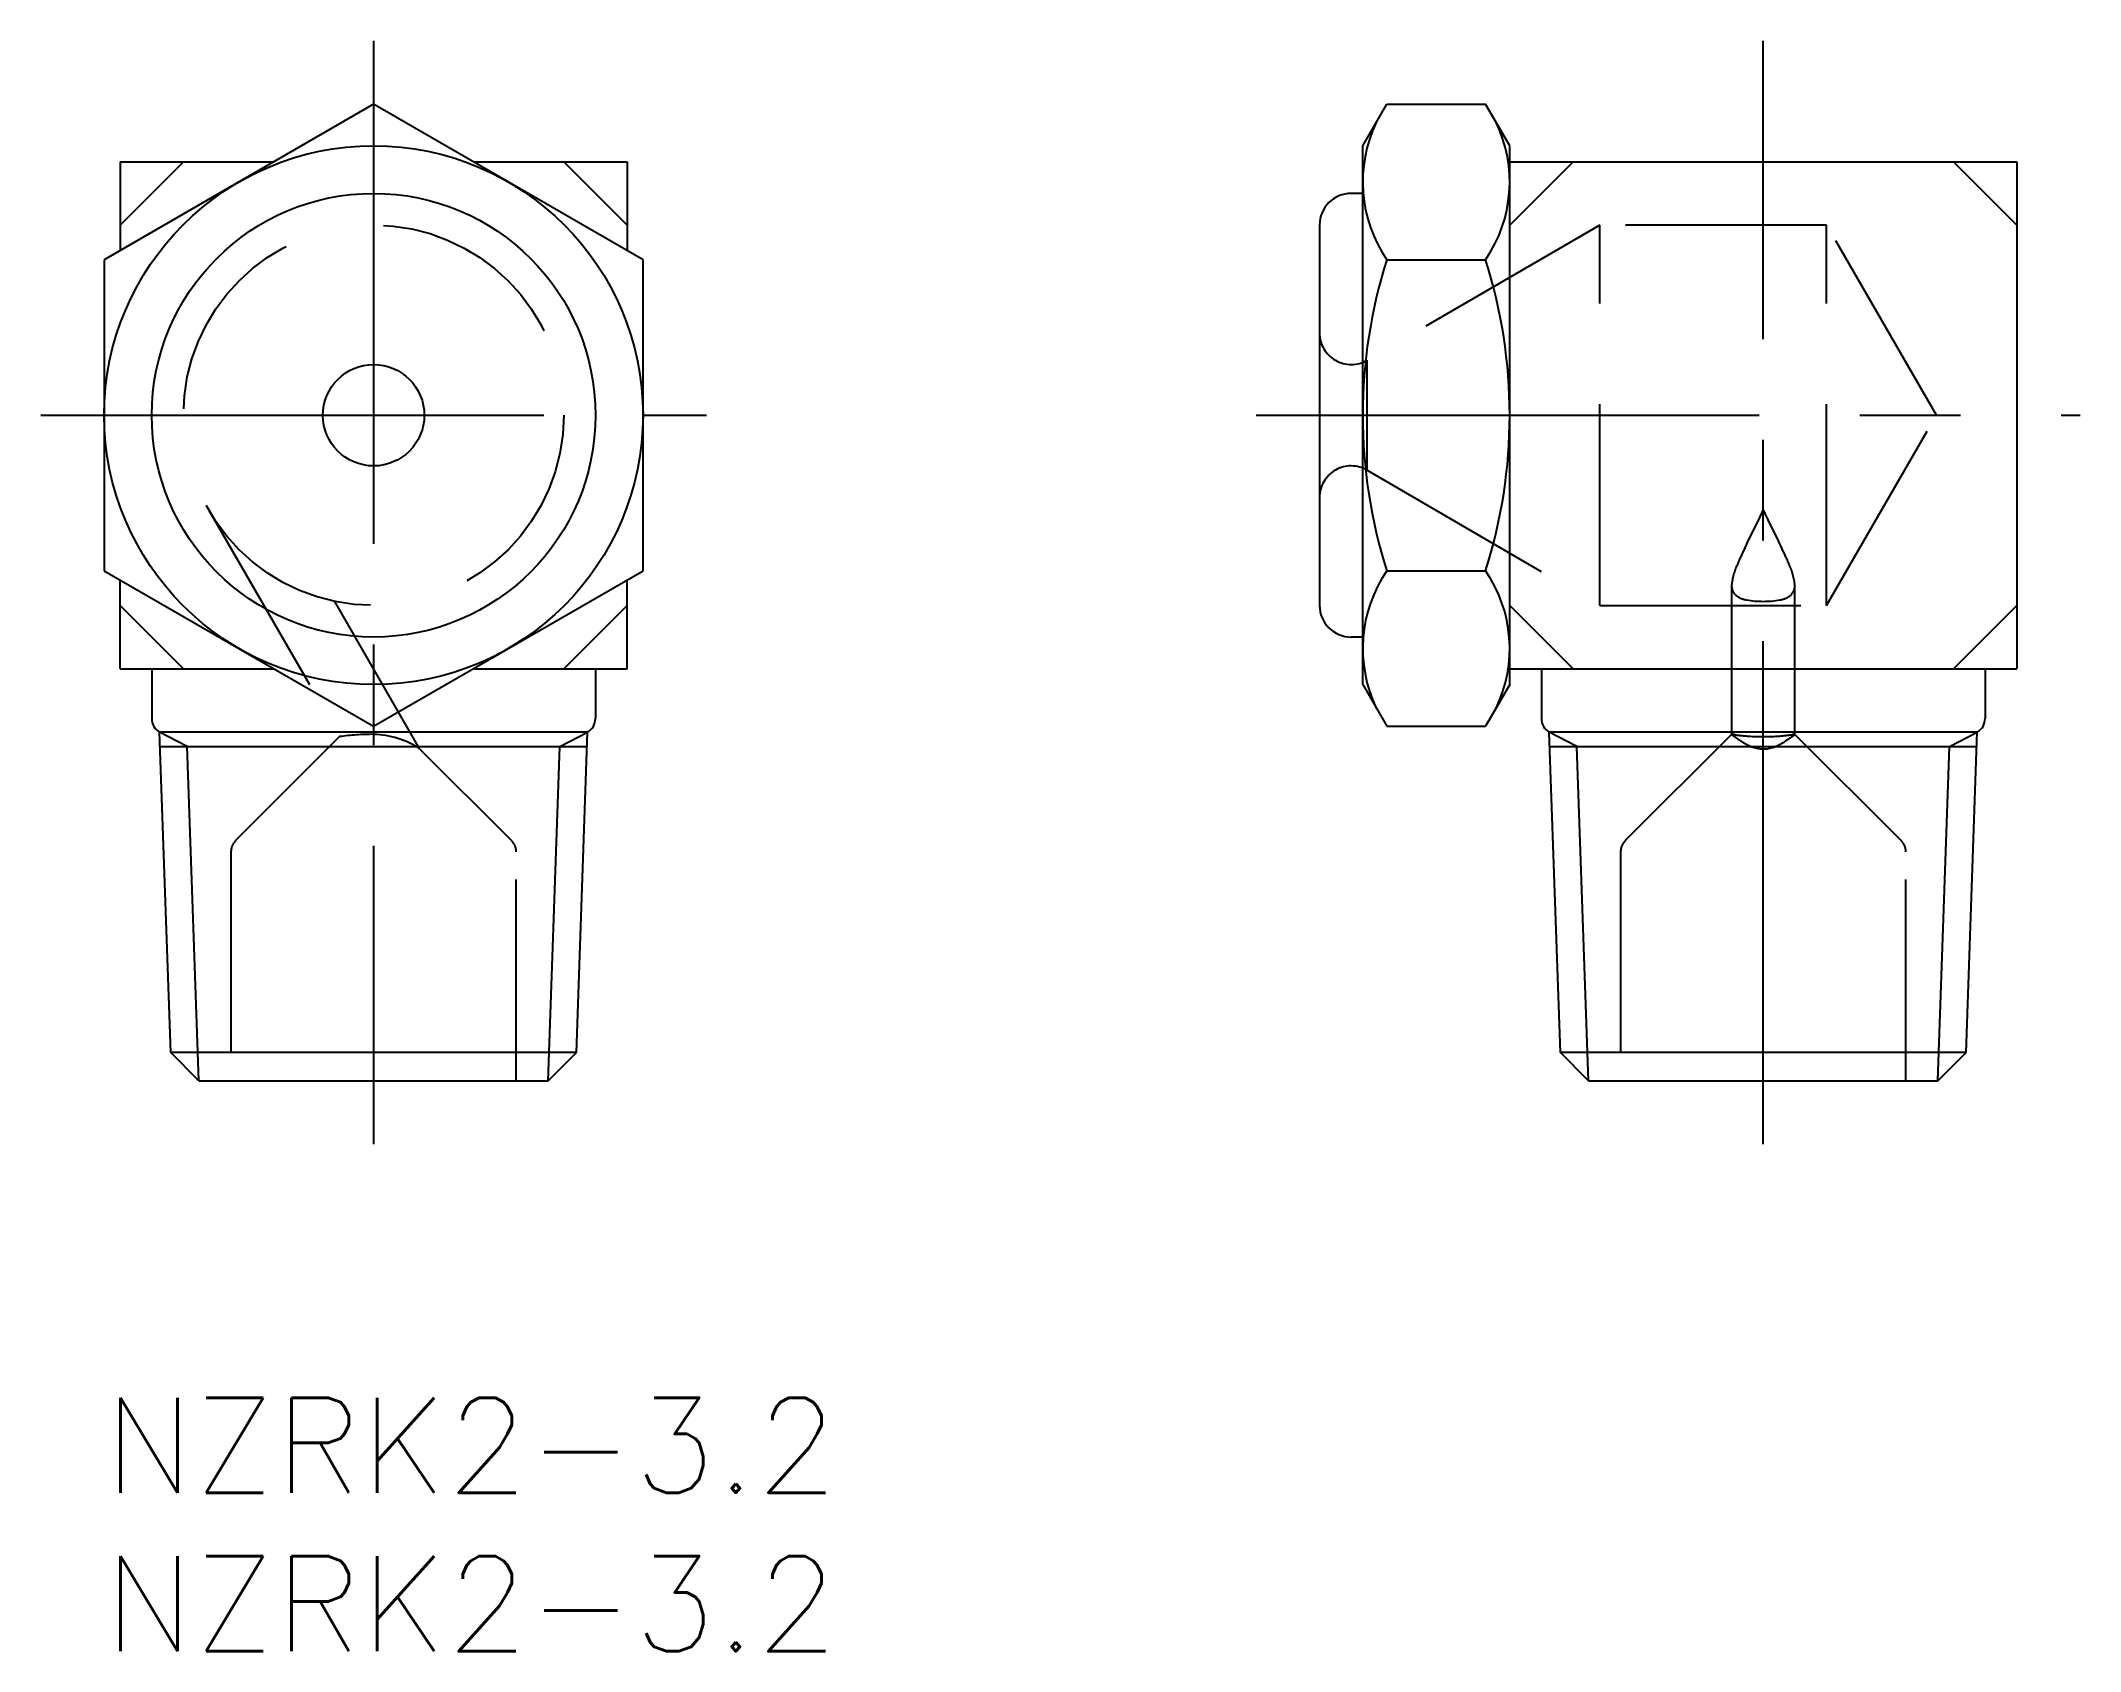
# Model space of a CAD drawing. Extents: x -2 to 62.3, y -8 to 42.8.
import ezdxf

# ---------------------------------------------------------------- set-up
doc = ezdxf.new("R2010")
doc.units = 0
doc.header["$LTSCALE"] = 0.5
doc.linetypes.add('CENTER', pattern=[50.8, 31.75, -6.35, 6.35, -6.35])
doc.linetypes.add('DASHED', pattern=[19.05, 12.7, -6.35])
for name, color, linetype in [('MSM_CENTER', 1, 'CENTER'), ('MSM_CONTINUOUS', 7, 'CONTINUOUS'), ('MSM_DASHED', 4, 'DASHED'), ('MSM_NARROW', 5, 'CONTINUOUS'), ('MSM_PART_NUMBER', 7, 'CONTINUOUS')]:
    doc.layers.add(name, color=color, linetype=linetype)
doc.styles.get("Standard").update_dxf_attribs({"font": 'txt.shx', "height": 3, "bigfont": 'bigfont.shx'})

# ---------------------------------------------------------------- blocks, each defined once
blk = doc.blocks.new('*U3')
at = {"layer": 'MSM_PART_NUMBER'}
blk.add_text('NZRK2-3.2', height=3, dxfattribs=at).set_placement((0, -3))
blk = doc.blocks.new('*U4')
at = {"layer": 'MSM_PART_NUMBER'}
blk.add_text('NZRK2-3.2', height=3, dxfattribs=at).set_placement((0, -8))

msp = doc.modelspace()

# ---------------------------------------------------------------- linework, layer by layer
at = {"layer": 'MSM_CENTER'}
for p, q in [((8.5, 42.815), (8.5, 8)), ((52.344, 8), (52.344, 42.815)), ((-2, 31), (19, 31)), ((36.344, 31), (62.344, 31))]:
    msp.add_line(p, q, dxfattribs=at)
at = {"layer": 'MSM_CONTINUOUS'}
for p, q in [((8.5, 40.815), (0, 35.907)), ((17, 35.907), (8.5, 40.815)), ((39.707, 39.5), (40.466, 40.815)), ((40.466, 40.815), (43.585, 40.815)), ((44.344, 39.5), (43.585, 40.815)), ((39.707, 22.5), (39.707, 39.5)), ((44.344, 22.5), (44.344, 39.5)), ((0.5, 39), (5.356, 39)), ((0.5, 39), (0.5, 36.196)), ((2.5, 39), (0.5, 37)), ((11.644, 39), (16.5, 39)), ((14.5, 39), (16.5, 37)), ((16.5, 39), (16.5, 36.196)), ((44.344, 39), (60.344, 39)), ((46.344, 39), (44.344, 37)), ((58.344, 39), (60.344, 37)), ((60.344, 39), (60.344, 23)), ((39.707, 38), (39.344, 38)), ((38.344, 37), (38.344, 25)), ((0, 35.907), (0, 26.093)), ((17, 26.093), (17, 35.907)), ((40.466, 35.907), (43.585, 35.907)), ((0, 26.093), (8.5, 21.185)), ((0.5, 23), (0.5, 25.804)), ((8.5, 21.185), (17, 26.093)), ((16.5, 23), (16.5, 25.804)), ((40.466, 26.093), (43.585, 26.093)), ((2.5, 23), (0.5, 25)), ((14.5, 23), (16.5, 25)), ((46.344, 23), (44.344, 25)), ((58.344, 23), (60.344, 25)), ((39.707, 24), (39.344, 24)), ((0.5, 23), (5.356, 23)), ((1.5, 23), (1.5, 21.431)), ((11.644, 23), (16.5, 23)), ((15.5, 23), (15.5, 21.431)), ((44.344, 23), (60.344, 23)), ((45.344, 23), (45.344, 21.431)), ((59.344, 23), (59.344, 21.431)), ((39.707, 22.5), (40.466, 21.185)), ((44.344, 22.5), (43.585, 21.185)), ((2.1, 10.887), (1.747, 21)), ((15.253, 21), (1.747, 21)), ((14.9, 10.887), (15.253, 21)), ((40.466, 21.185), (43.585, 21.185)), ((45.944, 10.887), (45.591, 21)), ((59.097, 21), (45.591, 21)), ((58.743, 10.887), (59.097, 21)), ((1.763, 20.547), (15.237, 20.547)), ((45.607, 20.547), (59.081, 20.547)), ((14.9, 10.887), (2.1, 10.887)), ((2.987, 10), (2.1, 10.887)), ((14.013, 10), (14.9, 10.887)), ((58.743, 10.887), (45.944, 10.887)), ((46.831, 10), (45.944, 10.887)), ((57.856, 10), (58.743, 10.887)), ((2.987, 10), (14.013, 10)), ((46.831, 10), (57.856, 10))]:
    msp.add_line(p, q, dxfattribs=at)
for radius in [8.5, 7, 1.6]:
    msp.add_circle((8.5, 31), radius, dxfattribs=at)
for centre, radius, start, end in [((44.052, 38.361), 4.345, 154.38425, 214.38425), ((39.999, 38.361), 4.345, 325.61575, 25.61575), ((39.344, 37), 1, 90, 180), ((55.948, 31), 16.241, 162.41205, 197.58795), ((28.103, 31), 16.241, 342.41205, 17.58795), ((44.052, 23.639), 4.345, 145.61575, 205.61575), ((39.999, 23.639), 4.345, 334.38425, 34.38425), ((39.344, 25), 1, 180, 270), ((2, 21.431), 0.5, 180, 239.65324), ((15, 21.431), 0.5, 300.34676, 0), ((45.844, 21.431), 0.5, 180, 239.65324), ((58.844, 21.431), 0.5, 300.34676, 0)]:
    msp.add_arc(centre, radius, start, end, dxfattribs=at)
at = {"layer": 'MSM_DASHED'}
for p, q in [((47.184, 37), (39.846, 32.735)), ((47.184, 25), (47.184, 37)), ((54.344, 37), (47.184, 37)), ((57.808, 31), (54.344, 37)), ((54.344, 25), (54.344, 37)), ((39.846, 29.265), (39.846, 32.735)), ((54.344, 25), (57.808, 31)), ((39.846, 29.265), (47.184, 25)), ((3.304, 28), (7.428, 20.858)), ((9.962, 20.468), (7.272, 25.127)), ((51.344, 25.612), (51.344, 20.93)), ((53.344, 20.93), (53.344, 25.612)), ((47.184, 25), (54.344, 25)), ((7.428, 20.858), (4.146, 17.576)), ((51.344, 20.93), (47.99, 17.576)), ((56.697, 17.576), (53.344, 20.93)), ((12.854, 17.576), (9.962, 20.468)), ((4, 17.223), (4, 10)), ((13, 10), (13, 17.223)), ((47.844, 17.223), (47.844, 10)), ((56.844, 10), (56.844, 17.223))]:
    msp.add_line(p, q, dxfattribs=at)
msp.add_circle((8.5, 31), 6, dxfattribs=at)
for centre, radius, start, end in [((39.344, 33.6), 1, 180, 300.16512), ((39.344, 28.4), 1, 59.83488, 180), ((-93.538, 98.361), 161.963, 333.78261, 334.25123), ((198.225, 98.361), 161.963, 205.74877, 206.21739), ((61.404, 22.096), 10.731, 153.94623, 156.98528), ((43.284, 22.096), 10.731, 23.01472, 26.05377), ((53.309, 25.442), 1.973, 154.50683, 174.58491), ((51.379, 25.442), 1.973, 5.41509, 25.49317), ((51.748, 25.62), 0.404, 178.83992, 224.00669), ((51.943, 25.913), 0.752, 229.7463, 260.55208), ((52.344, 28.264), 3.137, 260.37627, 279.62373), ((52.745, 25.913), 0.752, 279.44792, 310.2537), ((52.94, 25.62), 0.404, 315.99323, 1.16016), ((8.455, 13.649), 7.282, 89.64487, 98.11053), ((8.434, 18.176), 2.755, 56.30968, 88.61685), ((51.622, 21.217), 0.399, 225.88656, 231.65699), ((51.3, 19.934), 0.997, 82.11454, 87.47364), ((57.104, 29.11), 10.009, 235.07661, 237.31311), ((52.208, 25.964), 5.101, 261.29867, 266.46319), ((52.535, 21.969), 1.531, 236.91871, 249.6984), ((52.348, 27.948), 7.09, 266.32497, 273.18995), ((52.116, 22.033), 1.605, 290.50353, 302.93429), ((52.446, 26.219), 5.358, 273.17224, 278.63926), ((47.584, 29.11), 10.009, 302.68689, 304.92339), ((53.388, 19.934), 0.997, 92.52636, 97.88546), ((53.247, 21.01), 0.126, 302.06841, 320.38803), ((52.345, 21.439), 0.969, 249.33174, 290.13175), ((4.5, 17.223), 0.5, 135, 180), ((12.5, 17.223), 0.5, 0, 45), ((48.344, 17.223), 0.5, 135, 180), ((56.344, 17.223), 0.5, 360, 45)]:
    msp.add_arc(centre, radius, start, end, dxfattribs=at)
at = {"layer": 'MSM_NARROW'}
for p, q in [((2.619, 20.547), (1.747, 21)), ((14.381, 20.547), (15.253, 21)), ((46.463, 20.547), (45.591, 21)), ((58.225, 20.547), (59.097, 21)), ((2.987, 10), (2.619, 20.547)), ((14.013, 10), (14.381, 20.547)), ((46.831, 10), (46.463, 20.547)), ((57.856, 10), (58.225, 20.547))]:
    msp.add_line(p, q, dxfattribs=at)

# ---------------------------------------------------------------- block references
at = {"layer": 'MSM_CONTINUOUS'}
for name in ['*U3', '*U4']:
    msp.add_blockref(name, (0, 0), dxfattribs=at)

doc.saveas('drawing.dxf')
